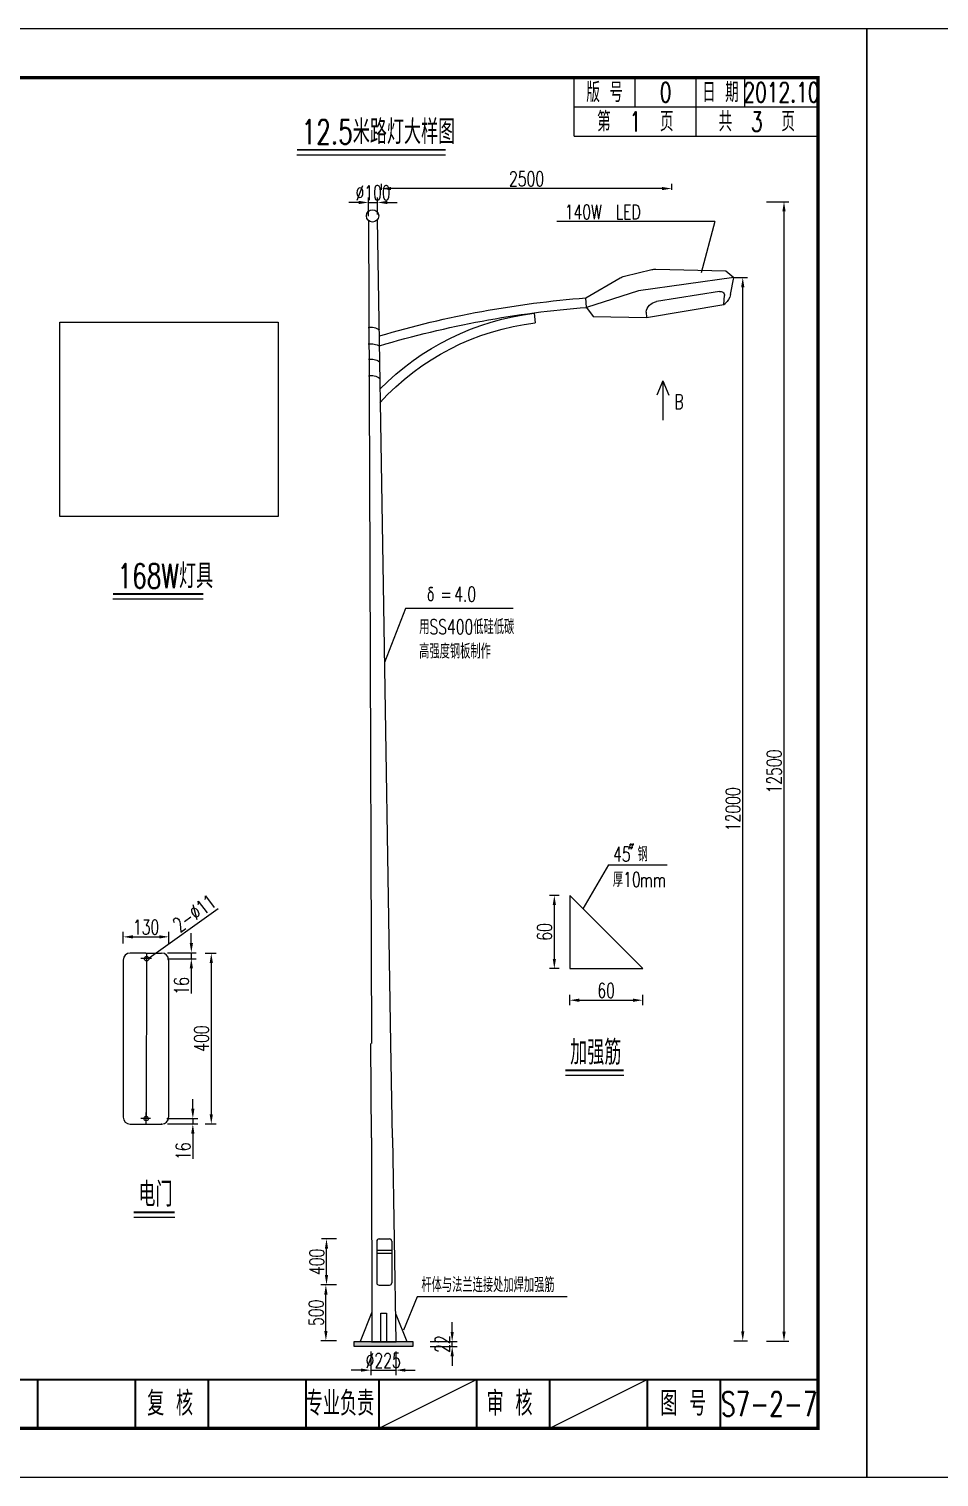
# Model space of a CAD drawing. Header units: millimetres. Extents: x 2 to 5882, y 1831 to 3462.
# Drawn here: x 3610.6 to 3797.2, y 2507.7 to 2804.7 of the extents above; entities that cross this region are included whole.
import ezdxf
from ezdxf.enums import TextEntityAlignment as Align

# ---------------------------------------------------------------- set-up
doc = ezdxf.new("R2010")
doc.units = ezdxf.units.MM
doc.linetypes.add('CONTINOUS', pattern=[0])
for name, color, linetype in [('GPSCOMMON', 7, 'Continuous'), ('LINE', 7, 'Continuous'), ('WZ1', 7, 'Continuous'), ('图框', 7, 'Continuous'), ('地形', 7, 'Continuous'), ('尺寸标注', 4, 'Continuous'), ('文字', 7, 'Continuous'), ('标注', 4, 'Continuous'), ('次轮廓线', 7, 'Continuous'), ('灯杆', 7, 'Continuous')]:
    doc.layers.add(name, color=color, linetype=linetype)
doc.styles.get("Standard").update_dxf_attribs({"font": 'simplex1.shx', "width": 0.7, "bigfont": 'hztxt.shx'})
doc.dimstyles.new('ISO-25', dxfattribs={"dimtxt": 3, "dimasz": 2, "dimexe": 1, "dimexo": 1, "dimgap": 0.5, "dimtad": 1, "dimzin": 12, "dimdsep": 46, "dimtxsty": 'Standard', "dimcen": 0.09, "dimclrd": 256, "dimclre": 256, "dimclrt": 256, "dimadec": 0, "dimazin": 3, "dimtfac": 1, "dimtix": 1, "dimtmove": 0, "dimatfit": 3, "dimfxl": 0, "dimarcsym": 0})
picture_1 = doc.add_image_def('image1.jpg', size_in_pixel=(299, 266))

# ---------------------------------------------------------------- blocks, each defined once
blk = doc.blocks.new('series')
at = {"width": 0.75}
for tag, height, p in [('页码', 4, (-35, -19)), ('图名', 5, (-220, -282)), ('图号', 5, (-20, -282))]:
    blk.add_attdef(tag, text='', height=height, dxfattribs=at).set_placement(p, align=Align.MIDDLE_CENTER)
blk = doc.blocks.new('*D209')
at = {"layer": 'DEFPOINTS', "color": 0}
for p in [(3682.83, 2771.97), (3682.83, 2770.72), (3742.38, 2770.72)]:
    blk.add_point(p, dxfattribs=at)
at = {"layer": '标注', "lineweight": -2}
for p, q in [((3682.83, 2771.72), (3682.83, 2772.97)), ((3740.38, 2771.97), (3684.83, 2771.97)), ((3742.38, 2771.72), (3742.38, 2772.97))]:
    blk.add_line(p, q, dxfattribs=at)
at = {"layer": '标注'}
for points in [[(3684.83, 2772.31), (3684.83, 2771.64), (3682.83, 2771.97)], [(3740.38, 2772.31), (3740.38, 2771.64), (3742.38, 2771.97)]]:
    blk.add_solid(points, dxfattribs=at)
at = {"layer": '标注', "insert": (3712.6, 2773.97), "char_height": 3, "attachment_point": 5}
blk.add_mtext('2500', dxfattribs=at)
blk = doc.blocks.new('*D210')
at = {"layer": 'DEFPOINTS', "color": 0}
for p in [(3682.05, 2769.12), (3680.18, 2765.32), (3682.05, 2765.62)]:
    blk.add_point(p, dxfattribs=at)
at = {"layer": '标注', "lineweight": -2}
for p, q in [((3678.18, 2769.12), (3676.18, 2769.12)), ((3680.18, 2766.32), (3680.18, 2770.12)), ((3680.18, 2769.12), (3682.05, 2769.12)), ((3682.05, 2766.62), (3682.05, 2770.12)), ((3684.05, 2769.12), (3686.05, 2769.12))]:
    blk.add_line(p, q, dxfattribs=at)
at = {"layer": '标注'}
for points in [[(3678.18, 2769.45), (3678.18, 2768.79), (3680.18, 2769.12)], [(3684.05, 2769.45), (3684.05, 2768.79), (3682.05, 2769.12)]]:
    blk.add_solid(points, dxfattribs=at)
at = {"layer": '标注', "insert": (3681.12, 2771.12), "char_height": 3, "attachment_point": 5}
blk.add_mtext('%%c100', dxfattribs=at)
blk = doc.blocks.new('*D211')
at = {"layer": 'DEFPOINTS', "color": 0}
for p in [(3671.58, 2556.56), (3674.62, 2556.56), (3674.62, 2547.13)]:
    blk.add_point(p, dxfattribs=at)
at = {"layer": '标注', "lineweight": -2}
for p, q in [((3673.62, 2556.56), (3670.58, 2556.56)), ((3671.58, 2549.13), (3671.58, 2554.56)), ((3673.62, 2547.13), (3670.58, 2547.13))]:
    blk.add_line(p, q, dxfattribs=at)
at = {"layer": '标注'}
for points in [[(3671.25, 2554.56), (3671.91, 2554.56), (3671.58, 2556.56)], [(3671.25, 2549.13), (3671.91, 2549.13), (3671.58, 2547.13)]]:
    blk.add_solid(points, dxfattribs=at)
at = {"layer": '标注', "insert": (3669.58, 2551.84), "char_height": 3, "attachment_point": 5, "rotation": 90}
blk.add_mtext('400', dxfattribs=at)
blk = doc.blocks.new('*D212')
at = {"layer": 'DEFPOINTS', "color": 0}
for p in [(3680.64, 2534.45), (3685.77, 2534.45), (3685.77, 2529.63)]:
    blk.add_point(p, dxfattribs=at)
at = {"layer": '标注', "lineweight": -2}
for p, q in [((3680.64, 2533.45), (3680.64, 2528.63)), ((3685.77, 2533.45), (3685.77, 2528.63)), ((3678.64, 2529.63), (3676.64, 2529.63)), ((3680.64, 2529.63), (3685.77, 2529.63)), ((3687.77, 2529.63), (3689.77, 2529.63))]:
    blk.add_line(p, q, dxfattribs=at)
at = {"layer": '标注'}
for points in [[(3678.64, 2529.96), (3678.64, 2529.3), (3680.64, 2529.63)], [(3687.77, 2529.96), (3687.77, 2529.3), (3685.77, 2529.63)]]:
    blk.add_solid(points, dxfattribs=at)
at = {"layer": '标注', "insert": (3683.2, 2531.63), "char_height": 3, "attachment_point": 5}
blk.add_mtext('%%c225', dxfattribs=at)
blk = doc.blocks.new('*D213')
at = {"layer": 'DEFPOINTS', "color": 0}
for p in [(3671.45, 2547.13), (3674.63, 2547.13), (3674.63, 2535.67)]:
    blk.add_point(p, dxfattribs=at)
at = {"layer": '标注', "lineweight": -2}
for p, q in [((3673.63, 2547.13), (3670.45, 2547.13)), ((3671.45, 2537.67), (3671.45, 2545.13)), ((3673.63, 2535.67), (3670.45, 2535.67))]:
    blk.add_line(p, q, dxfattribs=at)
at = {"layer": '标注'}
for points in [[(3671.12, 2545.13), (3671.79, 2545.13), (3671.45, 2547.13)], [(3671.12, 2537.67), (3671.79, 2537.67), (3671.45, 2535.67)]]:
    blk.add_solid(points, dxfattribs=at)
at = {"layer": '标注', "insert": (3669.45, 2541.4), "char_height": 3, "attachment_point": 5, "rotation": 90}
blk.add_mtext('500', dxfattribs=at)
blk = doc.blocks.new('*D214')
at = {"layer": 'DEFPOINTS', "color": 0}
for p in [(3691.83, 2535.48), (3691.83, 2534.49), (3697.35, 2535.48)]:
    blk.add_point(p, dxfattribs=at)
at = {"layer": '标注', "lineweight": -2}
for p, q in [((3697.35, 2537.48), (3697.35, 2539.48)), ((3692.83, 2535.48), (3698.35, 2535.48)), ((3692.83, 2534.49), (3698.35, 2534.49)), ((3697.35, 2534.49), (3697.35, 2535.48)), ((3697.35, 2532.49), (3697.35, 2530.49))]:
    blk.add_line(p, q, dxfattribs=at)
at = {"layer": '标注'}
for points in [[(3697.02, 2537.48), (3697.68, 2537.48), (3697.35, 2535.48)], [(3697.02, 2532.49), (3697.68, 2532.49), (3697.35, 2534.49)]]:
    blk.add_solid(points, dxfattribs=at)
at = {"layer": '标注', "insert": (3695.35, 2534.99), "char_height": 3, "attachment_point": 5, "rotation": 90}
blk.add_mtext('22', dxfattribs=at)
blk = doc.blocks.new('*D215')
at = {"layer": 'DEFPOINTS', "color": 0}
for p in [(3754.13, 2753.73), (3756.94, 2753.73), (3754.13, 2535.62)]:
    blk.add_point(p, dxfattribs=at)
at = {"layer": '标注', "lineweight": -2}
for p, q in [((3755.13, 2753.73), (3757.94, 2753.73)), ((3756.94, 2537.62), (3756.94, 2751.73)), ((3755.13, 2535.62), (3757.94, 2535.62))]:
    blk.add_line(p, q, dxfattribs=at)
at = {"layer": '标注'}
for points in [[(3756.61, 2751.73), (3757.27, 2751.73), (3756.94, 2753.73)], [(3756.61, 2537.62), (3757.27, 2537.62), (3756.94, 2535.62)]]:
    blk.add_solid(points, dxfattribs=at)
at = {"layer": '标注', "insert": (3754.94, 2644.67), "char_height": 3, "attachment_point": 5, "rotation": 90}
blk.add_mtext('12000', dxfattribs=at)
blk = doc.blocks.new('*D216')
at = {"layer": 'DEFPOINTS', "color": 0}
for p in [(3760.84, 2769.27), (3765.4, 2769.27), (3760.84, 2535.55)]:
    blk.add_point(p, dxfattribs=at)
at = {"layer": '标注', "lineweight": -2}
for p, q in [((3761.84, 2769.27), (3766.4, 2769.27)), ((3765.4, 2537.55), (3765.4, 2767.27)), ((3761.84, 2535.55), (3766.4, 2535.55))]:
    blk.add_line(p, q, dxfattribs=at)
at = {"layer": '标注'}
for points in [[(3765.06, 2767.27), (3765.73, 2767.27), (3765.4, 2769.27)], [(3765.06, 2537.55), (3765.73, 2537.55), (3765.4, 2535.55)]]:
    blk.add_solid(points, dxfattribs=at)
at = {"layer": '标注', "insert": (3763.4, 2652.41), "char_height": 3, "attachment_point": 5, "rotation": 90}
blk.add_mtext('12500', dxfattribs=at)
blk = doc.blocks.new('*D217')
at = {"layer": 'DEFPOINTS', "color": 0}
for p in [(3721.44, 2607.61), (3736.41, 2607.61), (3736.41, 2605.5)]:
    blk.add_point(p, dxfattribs=at)
at = {"layer": '标注', "lineweight": -2}
for p, q in [((3721.44, 2606.61), (3721.44, 2604.5)), ((3723.44, 2605.5), (3734.41, 2605.5)), ((3736.41, 2606.61), (3736.41, 2604.5))]:
    blk.add_line(p, q, dxfattribs=at)
at = {"layer": '标注'}
for points in [[(3723.44, 2605.83), (3723.44, 2605.16), (3721.44, 2605.5)], [(3734.41, 2605.83), (3734.41, 2605.16), (3736.41, 2605.5)]]:
    blk.add_solid(points, dxfattribs=at)
at = {"layer": '标注', "insert": (3728.93, 2607.5), "char_height": 3, "attachment_point": 5}
blk.add_mtext('60', dxfattribs=at)
blk = doc.blocks.new('*D218')
at = {"layer": 'DEFPOINTS', "color": 0}
for p in [(3718.3, 2627.01), (3720.28, 2627.01), (3720.28, 2611.99)]:
    blk.add_point(p, dxfattribs=at)
at = {"layer": '标注', "lineweight": -2}
for p, q in [((3719.28, 2627.01), (3717.3, 2627.01)), ((3718.3, 2613.99), (3718.3, 2625.01)), ((3719.28, 2611.99), (3717.3, 2611.99))]:
    blk.add_line(p, q, dxfattribs=at)
at = {"layer": '标注'}
for points in [[(3717.97, 2625.01), (3718.63, 2625.01), (3718.3, 2627.01)], [(3717.97, 2613.99), (3718.63, 2613.99), (3718.3, 2611.99)]]:
    blk.add_solid(points, dxfattribs=at)
at = {"layer": '标注', "insert": (3716.3, 2619.5), "char_height": 3, "attachment_point": 5, "rotation": 90}
blk.add_mtext('60', dxfattribs=at)
blk = doc.blocks.new('*D219')
at = {"layer": 'DEFPOINTS', "color": 0}
for p in [(3639.27, 2618.5), (3629.9, 2616.16), (3639.27, 2616.16)]:
    blk.add_point(p, dxfattribs=at)
at = {"layer": '尺寸标注', "lineweight": -2}
for p, q in [((3629.9, 2617.16), (3629.9, 2619.5)), ((3631.9, 2618.5), (3637.27, 2618.5)), ((3639.27, 2617.16), (3639.27, 2619.5))]:
    blk.add_line(p, q, dxfattribs=at)
at = {"layer": '尺寸标注'}
for points in [[(3631.9, 2618.83), (3631.9, 2618.16), (3629.9, 2618.5)], [(3637.27, 2618.83), (3637.27, 2618.16), (3639.27, 2618.5)]]:
    blk.add_solid(points, dxfattribs=at)
at = {"layer": '尺寸标注', "insert": (3634.58, 2620.5), "char_height": 3, "attachment_point": 5}
blk.add_mtext('130', dxfattribs=at)
blk = doc.blocks.new('*D220')
at = {"layer": 'DEFPOINTS', "color": 0}
for p in [(3637.94, 2615.24), (3637.94, 2614.02), (3643.86, 2615.24)]:
    blk.add_point(p, dxfattribs=at)
at = {"layer": '尺寸标注', "lineweight": -2}
for p, q in [((3643.86, 2617.24), (3643.86, 2619.24)), ((3638.94, 2615.24), (3644.86, 2615.24)), ((3638.94, 2614.02), (3644.86, 2614.02)), ((3643.86, 2615.24), (3643.86, 2614.02)), ((3643.86, 2612.02), (3643.86, 2606.85))]:
    blk.add_line(p, q, dxfattribs=at)
at = {"layer": '尺寸标注'}
for points in [[(3643.53, 2617.24), (3644.2, 2617.24), (3643.86, 2615.24)], [(3643.53, 2612.02), (3644.2, 2612.02), (3643.86, 2614.02)]]:
    blk.add_solid(points, dxfattribs=at)
at = {"layer": '尺寸标注', "insert": (3641.86, 2608.44), "char_height": 3, "attachment_point": 5, "rotation": 90}
blk.add_mtext('16', dxfattribs=at)
blk = doc.blocks.new('*D221')
at = {"layer": 'DEFPOINTS', "color": 0}
for p in [(3637.87, 2581.24), (3637.96, 2580.13), (3644.17, 2580.13)]:
    blk.add_point(p, dxfattribs=at)
at = {"layer": '尺寸标注', "lineweight": -2}
for p, q in [((3644.17, 2583.24), (3644.17, 2585.24)), ((3638.87, 2581.24), (3645.17, 2581.24)), ((3644.17, 2581.24), (3644.17, 2580.13)), ((3638.96, 2580.13), (3645.17, 2580.13)), ((3644.17, 2578.13), (3644.17, 2572.96))]:
    blk.add_line(p, q, dxfattribs=at)
at = {"layer": '尺寸标注'}
for points in [[(3643.83, 2583.24), (3644.5, 2583.24), (3644.17, 2581.24)], [(3643.83, 2578.13), (3644.5, 2578.13), (3644.17, 2580.13)]]:
    blk.add_solid(points, dxfattribs=at)
at = {"layer": '尺寸标注', "insert": (3642.17, 2574.54), "char_height": 3, "attachment_point": 5, "rotation": 90}
blk.add_mtext('16', dxfattribs=at)
blk = doc.blocks.new('*D222')
at = {"layer": 'DEFPOINTS', "color": 0}
for p in [(3645.73, 2615.15), (3645.73, 2580.13), (3647.95, 2580.13)]:
    blk.add_point(p, dxfattribs=at)
at = {"layer": '尺寸标注', "lineweight": -2}
for p, q in [((3646.73, 2615.15), (3648.95, 2615.15)), ((3647.95, 2613.15), (3647.95, 2582.13)), ((3646.73, 2580.13), (3648.95, 2580.13))]:
    blk.add_line(p, q, dxfattribs=at)
at = {"layer": '尺寸标注'}
for points in [[(3647.62, 2613.15), (3648.28, 2613.15), (3647.95, 2615.15)], [(3647.62, 2582.13), (3648.28, 2582.13), (3647.95, 2580.13)]]:
    blk.add_solid(points, dxfattribs=at)
at = {"layer": '尺寸标注', "insert": (3645.95, 2597.64), "char_height": 3, "attachment_point": 5, "rotation": 90}
blk.add_mtext('400', dxfattribs=at)
blk = doc.blocks.new('123')
blk.add_lwpolyline([(422.36, 2507.71), (422.36, 2804.71), (2.36, 2804.71), (2.36, 2507.71)], close=True)

msp = doc.modelspace()

# ---------------------------------------------------------------- hatches: boundary and pattern name
at = {"layer": 'WZ1'}
msp.add_hatch(color=0, dxfattribs=at).paths.add_polyline_path([(3689.2497, 2534.44967), (3689.2497, 2535.52689), (3677.22476, 2535.52689), (3677.22476, 2534.44967)])

# ---------------------------------------------------------------- linework, layer by layer
for p, q in [((3665.5085, 2778.91983), (3696.01121, 2778.91983)), ((3680.18421, 2765.42073), (3680.45257, 2694.81891)), ((3683.18092, 2694.81891), (3682.05165, 2765.62278)), ((3680.45111, 2694.91044), (3680.82465, 2596.63579)), ((3684.74686, 2596.63579), (3683.17946, 2694.91044)), ((3627.76633, 2687.83005), (3646.3141, 2687.83005)), ((3729.40364, 2633.29109), (3724.16451, 2624.25952)), ((3736.44399, 2611.98004), (3721.44399, 2626.98004)), ((3721.44399, 2626.98004), (3721.44399, 2611.98004)), ((3721.44399, 2611.98004), (3736.44399, 2611.98004)), ((3680.63303, 2596.63579), (3680.70669, 2577.25774)), ((3685.10757, 2577.25774), (3684.79851, 2596.63579)), ((3720.58348, 2590.10572), (3732.52805, 2590.10572)), ((3680.78704, 2577.25796), (3680.86556, 2535.39235)), ((3685.87397, 2535.44341), (3685.20706, 2577.25774)), ((3632.04155, 2561.00108), (3640.45155, 2561.00108)), ((3680.86582, 2535.39235), (3685.87397, 2535.44341)), ((3682.36361, 2517.70635), (3702.36361, 2527.70635)), ((3717.36361, 2517.70635), (3737.36361, 2527.70635))]:
    msp.add_line(p, q)
for points, const_width in [([(3772.36361, 2794.70635), (3392.36361, 2794.70635), (3392.36361, 2517.70635), (3772.36361, 2517.70635), (3772.36361, 2794.70635)], 0.7), ([(3665.50676, 2779.91983), (3696.01121, 2779.91983)], 0.4), ([(3627.76458, 2688.83005), (3646.3141, 2688.83005)], 0.4), ([(3720.58173, 2591.10572), (3732.52805, 2591.10572)], 0.4), ([(3632.03981, 2562.00108), (3640.45155, 2562.00108)], 0.4), ([(3392.36361, 2527.70635), (3772.36361, 2527.70635)], 0.4), ([(3667.36361, 2517.70635), (3667.36361, 2527.70635)], 0.4), ([(3682.36361, 2517.70635), (3682.36361, 2527.70635)], 0.4), ([(3702.36361, 2517.70635), (3702.36361, 2527.70635)], 0.4), ([(3717.36361, 2517.70635), (3717.36361, 2527.70635)], 0.4), ([(3737.36361, 2517.70635), (3737.36361, 2527.70635)], 0.4), ([(3752.36361, 2517.70635), (3752.36361, 2527.70635)], 0.4)]:
    msp.add_lwpolyline(points, dxfattribs=dict(const_width=const_width))
msp.add_lwpolyline([(3682.71013, 2541.30387), (3683.87779, 2541.30387), (3683.87779, 2535.47045), (3682.71013, 2535.47045)], close=True)
at = {"color": 0}
msp.add_circle((3681.02783, 2766.35444), 1.25838, dxfattribs=at)
at = {"layer": 'GPSCOMMON'}
msp.add_line((3753.5018, 2755.08584), (3755.1345, 2753.72849), dxfattribs=at)
at = {"layer": 'LINE', "linetype": 'ByBlock'}
for p, q in [((3681.89457, 2556.06145), (3681.89457, 2547.54628)), ((3681.89457, 2554.2165), (3684.96949, 2554.2165)), ((3682.36763, 2556.53452), (3684.49642, 2556.53452)), ((3684.96949, 2556.06145), (3684.96949, 2547.54628)), ((3681.89457, 2553.64882), (3684.96949, 2553.64882)), ((3682.36763, 2547.07322), (3684.49642, 2547.07322))]:
    msp.add_line(p, q, dxfattribs=at)
for centre, start, end in [((3682.36763, 2556.06145), 90, 180), ((3684.49642, 2556.06145), 0, 90), ((3682.36763, 2547.54628), 180, 270), ((3684.49642, 2547.54628), 270, 0)]:
    msp.add_arc(centre, 0.47306, start, end, dxfattribs=at)
at = {"layer": 'WZ1'}
for p, q in [((3733.57493, 2636.48981), (3734.0488, 2637.72813)), ((3733.72073, 2637.43676), (3734.63204, 2637.43676)), ((3734.04123, 2636.46315), (3734.51509, 2637.70147)), ((3733.50202, 2636.85402), (3734.41332, 2636.85402))]:
    msp.add_line(p, q, dxfattribs=at)
at = {"layer": 'WZ1', "color": 0}
for p, q in [((3680.85405, 2541.52618), (3678.50974, 2535.47504)), ((3685.82631, 2541.13229), (3688.01802, 2535.47504)), ((3685.79764, 2535.4611), (3680.63312, 2535.4611))]:
    msp.add_line(p, q, dxfattribs=at)
msp.add_lwpolyline([(3677.22476, 2535.52689), (3689.2497, 2535.52689), (3689.2497, 2534.44967), (3677.22476, 2534.44967)], close=True, dxfattribs=at)
at = {"layer": '图框', "const_width": 0.4}
for points in [[(3612.36361, 2517.70635), (3612.36361, 2527.70635)], [(3632.36361, 2517.70635), (3632.36361, 2527.70635)], [(3647.36361, 2517.70635), (3647.36361, 2527.70635)], [(3667.36361, 2517.70635), (3667.36361, 2527.70635)]]:
    msp.add_lwpolyline(points, dxfattribs=at)
at = {"layer": '地形', "color": 0, "linetype": 'CONTINOUS'}
for p, q in [((3740.53846, 2732.56795), (3739.30124, 2729.58575)), ((3740.53846, 2732.56795), (3740.53846, 2724.46601)), ((3740.55424, 2732.56795), (3741.79146, 2729.58575))]:
    msp.add_line(p, q, dxfattribs=at)
at = {"layer": '地形', "color": 0}
msp.add_line((3729.40364, 2633.29109), (3741.43525, 2633.29109), dxfattribs=at)
at = {"layer": '尺寸标注'}
for p, q in [((3751.19278, 2765.24076), (3718.8405, 2765.24076)), ((3751.19278, 2765.24076), (3748.42773, 2754.67964)), ((3687.75399, 2685.82983), (3683.50028, 2674.79544)), ((3709.85634, 2685.82983), (3687.75399, 2685.82983))]:
    msp.add_line(p, q, dxfattribs=at)
at = {"layer": '标注'}
for p, q in [((3635.2307, 2614.18681), (3649.33494, 2624.30355)), ((3690.1944, 2544.67654), (3687.39962, 2537.85052)), ((3720.91217, 2544.67654), (3690.1944, 2544.67654))]:
    msp.add_line(p, q, dxfattribs=at)
at = {"layer": '次轮廓线'}
for p, q in [((3722.36361, 2782.70635), (3722.36361, 2794.70635)), ((3734.86361, 2788.70635), (3734.86361, 2794.70635)), ((3734.86361, 2788.70635), (3734.86361, 2794.70635)), ((3747.36361, 2788.70635), (3747.36361, 2794.70635)), ((3747.36361, 2788.70635), (3747.36361, 2794.70635)), ((3757.36361, 2788.70635), (3757.36361, 2794.70635)), ((3757.36361, 2788.70635), (3757.36361, 2794.70635)), ((3722.36361, 2788.70635), (3772.36361, 2788.70635)), ((3722.36361, 2788.70635), (3772.36361, 2788.70635)), ((3747.36361, 2782.70635), (3747.36361, 2788.70635)), ((3722.36361, 2782.70635), (3772.36361, 2782.70635))]:
    msp.add_line(p, q, dxfattribs=at)
at = {"layer": '灯杆'}
for p, q in [((3724.76716, 2749.54485), (3731.82968, 2753.64777)), ((3732.65743, 2753.98126), (3738.26448, 2755.35152)), ((3755.1345, 2753.72849), (3735.5758, 2750.9739)), ((3739.08289, 2755.4399), (3753.5018, 2755.08584)), ((3754.45111, 2750.2643), (3755.1345, 2753.72849)), ((3735.5758, 2750.9739), (3724.91593, 2747.59778)), ((3752.13859, 2750.84937), (3739.24079, 2748.7836)), ((3724.91593, 2747.59778), (3724.76716, 2749.54485)), ((3724.76716, 2749.54485), (3724.76716, 2749.54485)), ((3724.91593, 2747.59778), (3726.26286, 2745.71218)), ((3737.19968, 2745.51306), (3753.07392, 2748.22374)), ((3753.07392, 2748.22374), (3753.20511, 2750.01541)), ((3753.07392, 2748.22374), (3753.30447, 2748.40313)), ((3714.14928, 2746.38939), (3714.38302, 2744.45068)), ((3726.26286, 2745.71218), (3737.19968, 2745.51306)), ((3737.10771, 2746.62694), (3737.19968, 2745.51306)), ((3629.90615, 2613.74491), (3629.90615, 2581.50634)), ((3634.55543, 2615.17546), (3631.3367, 2615.17546)), ((3635.69795, 2614.03102), (3633.51602, 2614.03102)), ((3634.55543, 2615.17546), (3637.77416, 2615.17546)), ((3634.6844, 2615.02879), (3634.60293, 2581.67436)), ((3639.20471, 2613.74491), (3639.20471, 2581.50634)), ((3635.48909, 2581.22023), (3633.51602, 2581.22023)), ((3634.60293, 2579.98314), (3634.60293, 2582.45731)), ((3631.3367, 2580.07579), (3637.77416, 2580.07579))]:
    msp.add_line(p, q, dxfattribs=at)
for centre, radius in [((3634.6844, 2614.03102), 0.46434), ((3634.60293, 2581.22023), 0.45413)]:
    msp.add_circle(centre, radius, dxfattribs=at)
for centre, start, end in [((3631.3367, 2613.74491), 90, 180), ((3637.77416, 2613.74491), 0, 90), ((3631.3367, 2581.50634), 180, 270), ((3637.77416, 2581.50634), 270, 0)]:
    msp.add_arc(centre, 1.43055, start, end, dxfattribs=at)
at = {"layer": '灯杆', "extrusion": (0, 0, -1)}
for centre, major_axis, ratio, start_param, end_param in [((3733.39915, 2750.94618), (2.20928, 2.20928), 1, -1.311687393, -1.025082636), ((3739.0062, 2752.31644), (-2.20928, 2.20928), 1, 0.545713691, 0.809948302), ((3752.34497, 2750.01436), (-0.60821, 0.60821), 1, 0.543088984, 2.354977639), ((3751.3858, 2750.869), (-2.20928, 2.20928), 1, 2.550964625, 3.265752472), ((3740.29887, 2546.27094), (-203.86642, 0.00015), 0.999999958, 1.283127512, 1.494535974), ((3740.29887, 2546.27094), (-201.91367, 0.00025), 0.999999958, 1.28031281, 1.494535458), ((3739.64977, 2746.24588), (-1.81759, 1.81759), 1, 5.646580014, 6.908793689), ((3720.54053, 2693.37906), (-37.75542, 37.75542), 1, 6.275839846, 6.948596604), ((3720.54053, 2693.37906), (-36.37461, 36.37461), 1, 6.236899049, 6.948596604), ((3680.68974, 2740.59417), (-2.07737, 2.07737), 1, 0.596170182, 1.412169382), ((3680.7436, 2737.21713), (-2.07737, 2.07737), 1, 0.581942894, 1.412169382), ((3680.68974, 2734.06532), (-2.07737, 2.07737), 1, 0.604757637, 1.412169382), ((3680.7436, 2730.68828), (-2.07737, 2.07737), 1, 0.590553637, 1.412169382)]:
    msp.add_ellipse(centre, major_axis=major_axis, ratio=ratio, start_param=start_param, end_param=end_param, dxfattribs=at)
at = {"layer": '灯杆'}
msp.add_point((3637.77416, 2580.07579), dxfattribs=at)

# ---------------------------------------------------------------- block references
ref = msp.add_blockref('series', (3782.36361, 2804.70635))
ref.add_attrib('页码', '第  1  页    共  3  页', dxfattribs={"height": 4, "width": 0.7}).set_placement((3747.36361, 2785.70635), align=Align.MIDDLE_CENTER)
ref.add_attrib('图名', '路灯安装设计图', dxfattribs={"height": 5, "width": 0.7}).set_placement((3562.36361, 2522.70635), align=Align.MIDDLE_CENTER)
ref.add_attrib('图号', 'S7-2-7', dxfattribs={"height": 5, "width": 0.7}).set_placement((3762.36361, 2522.70635), align=Align.MIDDLE_CENTER)
at = {"layer": '标注'}
for p in [(3360, 0), (3780, 0)]:
    msp.add_blockref('123', p, dxfattribs=at)

# ---------------------------------------------------------------- texts
at = {"width": 0.7}
for s, p in [('专业负责', (3674.35384, 2522.80094)), ('审 核', (3709.12764, 2522.80094)), ('图 号', (3744.74681, 2522.80094))]:
    msp.add_text(s, height=5, dxfattribs=at).set_placement(p, align=Align.MIDDLE_CENTER)
at = {"layer": 'WZ1', "color": 0, "width": 0.7}
for s, p in [('140W  LED', (3720.4338, 2765.66615)), ('δ', (3692.15262, 2687.28773)), ('=', (3694.95262, 2687.28773)), ('4.0', (3697.7545, 2687.28773))]:
    msp.add_text(s, height=3, dxfattribs=at).set_placement(p)
at = {"layer": 'WZ1', "width": 0.7}
for s, p in [('45 钢', (3730.33765, 2633.95994)), ('厚10', (3730.31098, 2628.76498)), ('mm', (3735.79115, 2628.68562))]:
    msp.add_text(s, height=3, dxfattribs=at).set_placement(p)
at = {"layer": 'WZ1', "color": 0, "char_height": 3, "width": 650.76, "attachment_point": 1}
for s, insert in [('B', (3742.9144, 2729.75784)), ('用SS400低硅低碳\\P高强度钢板制作', (3690.58345, 2683.57366)), ('杆体与法兰连接处加焊加强筋', (3691.04414, 2548.62365))]:
    msp.add_mtext(s, dxfattribs=dict(at, insert=insert))
at = {"layer": '图框', "width": 0.7}
msp.add_text('复 核', height=5, dxfattribs=at).set_placement((3639.50309, 2522.80094), align=Align.MIDDLE_CENTER)
at = {"layer": '文字', "width": 0.7}
for s, p in [('版 号', (3728.61361, 2791.70635)), ('0', (3741.11361, 2791.70635)), ('日 期', (3752.36361, 2791.70635)), ('2012.10', (3764.86361, 2791.70635))]:
    msp.add_text(s, height=4, dxfattribs=at).set_placement(p, align=Align.MIDDLE_CENTER)
for s, p in [('12.5米路灯大样图', (3666.46815, 2781.09489)), ('168W灯具', (3628.72597, 2690.00511)), ('加强筋', (3721.54312, 2592.28079)), ('电门', (3633.0012, 2563.17615))]:
    msp.add_text(s, height=5, dxfattribs=at).set_placement(p)
at = {"layer": '标注', "color": 0, "width": 0.7}
msp.add_text('2-∅11', height=3, rotation=36.4217979, dxfattribs=at).set_placement((3641.49852, 2619.31231))

# ---------------------------------------------------------------- dimensions: what is measured, and where the dimension line sits
at = {"layer": '尺寸标注'}
dim = msp.add_linear_dim(base=(3639.26598, 2618.49601), p1=(3629.90231, 2616.15655), p2=(3639.26598, 2616.15655), text='130', dimstyle='ISO-25', override={"dimtxsty": 'Standard'}, dxfattribs=at)
dim.commit()
dim.dimension.update_dxf_attribs({"geometry": '*D219', "text_midpoint": (3634.58415, 2620.49601)})
for base, p1, p2, picture, middle in [((3643.86212, 2615.24105), (3637.94283, 2614.02059), (3637.94283, 2615.24105), '*D220', (3643.86212, 2608.43559)), ((3644.16571, 2580.12963), (3637.87058, 2581.23863), (3637.96309, 2580.12963), '*D221', (3644.16571, 2574.54463))]:
    dim = msp.add_linear_dim(base=base, p1=p1, p2=p2, angle=90, text='16', dimstyle='ISO-25', dxfattribs=at)
    dim.commit()
    dim.dimension.update_dxf_attribs({"geometry": picture, "text_midpoint": middle, "dimtype": 160})
dim = msp.add_linear_dim(base=(3647.94967, 2580.12963), p1=(3645.73013, 2615.15452), p2=(3645.73013, 2580.12963), angle=90, text='400', dimstyle='ISO-25', dxfattribs=at)
dim.commit()
dim.dimension.update_dxf_attribs({"geometry": '*D222', "text_midpoint": (3645.94967, 2597.64208)})
at = {"layer": '标注'}
for base, p1, p2, text, picture, middle in [((3682.83079, 2771.97326), (3742.37564, 2770.71806), (3682.83079, 2770.71806), '2500', '*D209', (3712.60322, 2773.97326)), ((3682.05165, 2769.11911), (3680.18476, 2765.31585), (3682.05165, 2765.62278), '%%c100', '*D210', (3681.1182, 2771.11911)), ((3736.41459, 2605.49705), (3721.44308, 2607.6145), (3736.41459, 2607.6145), '60', '*D217', (3728.92883, 2607.49705))]:
    dim = msp.add_linear_dim(base=base, p1=p1, p2=p2, text=text, dimstyle='ISO-25', dxfattribs=at)
    dim.commit()
    dim.dimension.update_dxf_attribs({"geometry": picture, "text_midpoint": middle})
for base, p1, p2, text, picture, middle in [((3765.39679, 2769.26875), (3760.84476, 2535.552), (3760.84476, 2769.26875), '12500', '*D216', (3763.39679, 2652.41037)), ((3756.9413, 2753.72849), (3754.1345, 2535.61855), (3754.1345, 2753.72849), '12000', '*D215', (3754.9413, 2644.67352)), ((3718.29839, 2627.01315), (3720.28093, 2611.98604), (3720.28093, 2627.01315), '60', '*D218', (3716.29839, 2619.4996)), ((3671.58001, 2556.55529), (3674.62035, 2547.13428), (3674.62035, 2556.55529), '400', '*D211', (3669.58001, 2551.84479)), ((3697.35001, 2535.47943), (3691.82585, 2534.49377), (3691.82585, 2535.47943), '22', '*D214', (3695.35001, 2534.9866))]:
    dim = msp.add_linear_dim(base=base, p1=p1, p2=p2, angle=90, text=text, dimstyle='ISO-25', dxfattribs=at)
    dim.commit()
    dim.dimension.update_dxf_attribs({"geometry": picture, "text_midpoint": middle})
for p1, p2, distance, text, picture, middle in [((3674.63387, 2535.6748), (3674.63387, 2547.12875), 3.17995, '500', '*D213', (3669.45391, 2541.40178)), ((3680.64152, 2534.44967), (3685.7659, 2534.44967), -4.81897, '%%c225', '*D212', (3683.20371, 2531.63071))]:
    dim = msp.add_aligned_dim(p1=p1, p2=p2, distance=distance, text=text, dimstyle='ISO-25', dxfattribs=at)
    dim.commit()
    dim.dimension.update_dxf_attribs({"geometry": picture, "text_midpoint": middle})

# ---------------------------------------------------------------- pictures from other files: only their frames are drawn
at = {"layer": 'GPSCOMMON'}
image = msp.add_image(picture_1, insert=(3616.88364, 2704.72406), size_in_units=(44.76331, 39.82288), dxfattribs=at)
image.dxf.flags = 7

doc.saveas('drawing.dxf')
